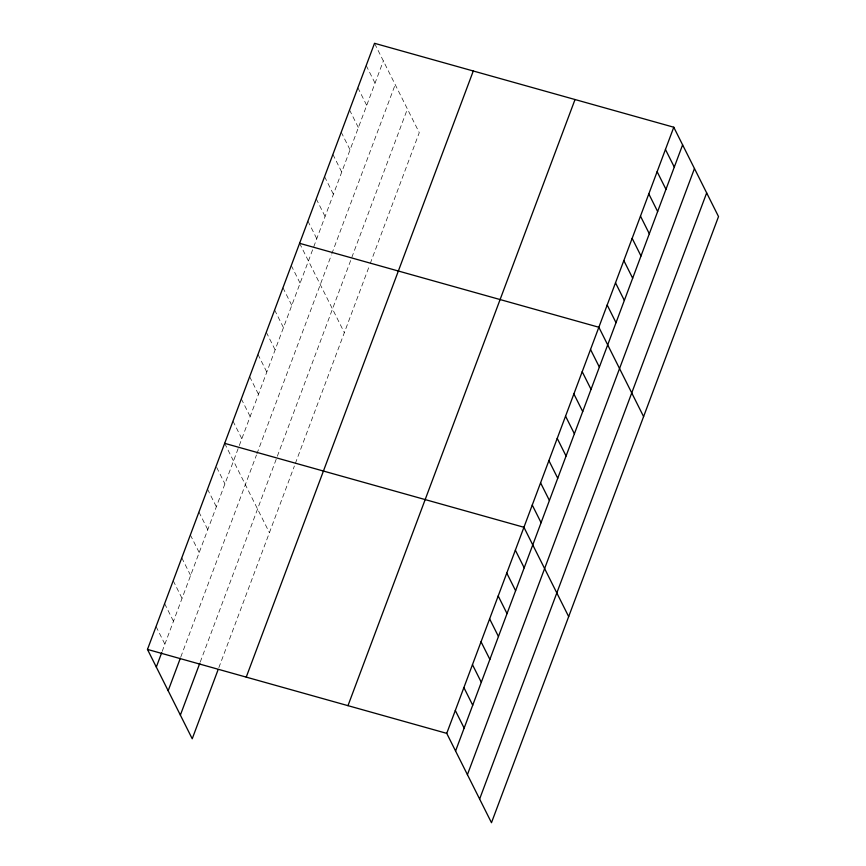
<?xml version="1.0" encoding="UTF-8"?>
<svg xmlns="http://www.w3.org/2000/svg" width="866" height="866" viewBox="0 0 866 866"><rect width="100%" height="100%" fill="white"/><g stroke="black" fill="none" stroke-linecap="round" stroke-linejoin="round"><path stroke-width="0.65" stroke-dasharray="4.33 3.25" d="M162.18 651.394L383.357 60.934M180.799 656.98L256.455 455.007M256.921 453.773L331.386 254.994M331.84 253.749L395.21 84.597M200.23 662.079L407.421 108.975M218.849 667.664L294.386 466.016M295.317 463.537L369.317 265.992M370.237 263.524L419.263 132.639L374.523 43.3M366.199 65.524L375.032 83.158M357.875 87.747L366.708 105.381M349.55 109.971L358.383 127.616M341.226 132.195L350.059 149.84M332.901 154.419L341.734 172.063M324.577 176.653L333.41 194.287M316.252 198.877L325.086 216.511M307.928 221.101L316.761 238.735M299.604 243.324L344.343 332.663M291.279 265.548L300.112 283.182M282.955 287.772L291.788 305.406M274.63 309.996L283.463 327.629M266.306 332.219L275.128 349.853M257.981 354.443L266.804 372.088M249.646 376.667L258.479 394.311M241.322 398.89L250.155 416.535M232.997 421.125L241.831 438.759M224.673 443.349L269.413 532.687M216.684 467.424L224.933 483.877M207.526 489.138L216.348 506.783M198.942 512.044L207.775 529.678M190.368 534.939L199.202 552.573M181.795 557.834L190.617 575.468M173.211 580.74L182.044 598.374M164.637 603.634L173.471 621.268M156.053 626.529L164.886 644.163"/><path stroke-width="1.3" d="M217.951 670.078L192.22 738.774L147.48 649.424L374.523 43.3L673.78 127.226L718.52 216.576L491.477 822.7L446.737 733.361L673.78 127.226M156.313 667.069L161.726 652.607M168.166 690.732L180.355 658.192M180.366 715.11L199.786 663.28M246.236 677.125L473.28 71.001M347.98 705.66L575.024 99.536M455.57 750.995L682.614 144.871M467.413 774.659L694.467 168.534M479.623 799.037L706.667 192.912M299.604 243.324L598.861 327.251L643.59 416.589M224.673 443.349L523.93 527.275L568.67 616.614M147.48 649.424L446.737 733.361M665.456 149.461L674.289 167.095M657.132 171.684L665.965 189.318M648.807 193.908L657.64 211.542M640.483 216.132L649.316 233.766M632.158 238.356L640.992 255.99M623.834 260.579L632.667 278.213M615.51 282.803L624.343 300.437M607.185 305.027L616.007 322.661M590.525 349.474L599.359 367.119M582.201 371.698L591.034 389.343M573.877 393.933L582.71 411.567M565.552 416.156L574.385 433.79M557.228 438.38L566.061 456.014M548.903 460.604L557.736 478.238M540.579 482.827L549.412 500.461M532.254 505.051L541.088 522.685M515.357 550.17L524.19 567.815M506.772 573.076L515.606 590.709M498.199 595.97L507.032 613.604M489.626 618.865L498.448 636.51M481.041 641.771L489.875 659.405M472.468 664.666L481.301 682.3M463.895 687.561L472.717 705.205M455.31 710.466L464.144 728.1"/></g></svg>
